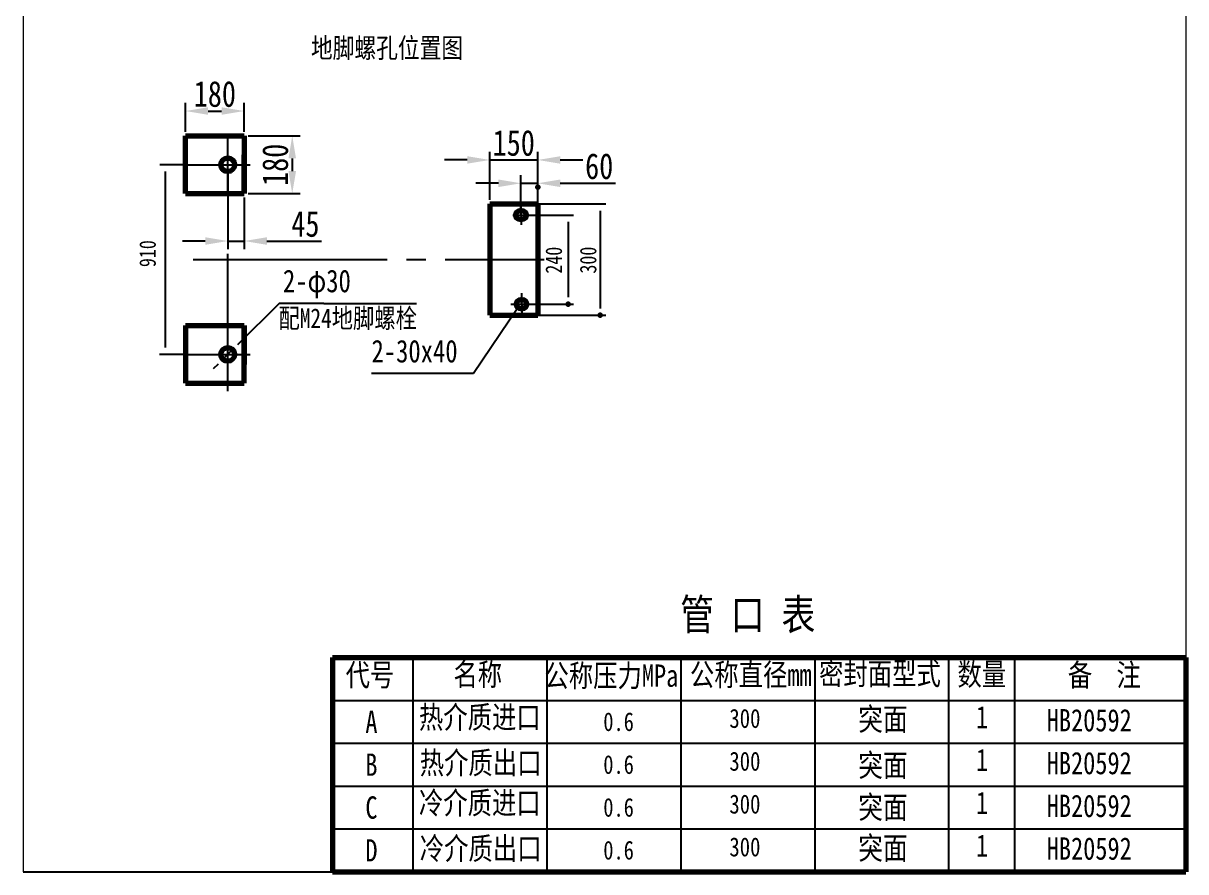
# Model space of a CAD drawing. Header units: millimetres. Extents: x -1351 to 1275, y 768 to 1047.
# Drawn here: x -1120.4 to -940.4, y 775.6 to 907.1 of the extents above; entities that cross this region are included whole.
import ezdxf

# ---------------------------------------------------------------- set-up
doc = ezdxf.new("R2010")
doc.units = ezdxf.units.MM
doc.linetypes.add('EB_DASHDOT', pattern=[39, 30, -3, 3, -3])
doc.layers.get('0').update_dxf_attribs({"lineweight": 0})
for name, color, linetype, lineweight in [('CAXA0', 7, 'Continuous', 70), ('CAXA1', 1, 'EB_DASHDOT', 25), ('CAXA4', 3, 'Continuous', 25)]:
    doc.layers.add(name, color=color, linetype=linetype, lineweight=lineweight)
doc.styles.add('HZTXT', font='TXT.SHX', dxfattribs={"width": 0.8, "bigfont": 'HZTXT.SHX'})
doc.dimstyles.get("Standard").update_dxf_attribs({"dimtxt": 4, "dimasz": 3.5, "dimexe": 1.25, "dimexo": 0.625, "dimtad": 1, "dimdec": 4, "dimdsep": 46, "dimtxsty": 'HZTXT', "dimcen": 0, "dimclrd": 256, "dimclre": 256, "dimclrt": 256, "dimadec": 0, "dimazin": 0, "dimtfac": 1, "dimtdec": 4, "dimtmove": 0, "dimatfit": 3, "dimfxl": 0, "dimtolj": 1, "dimtzin": 0, "dimarcsym": 0})

# ---------------------------------------------------------------- blocks, each defined once
blk = doc.blocks.new('*D21')
at = {"lineweight": -2}
for p, q in [((-1088.69, 884.51), (-1088.69, 872.07)), ((-1086.14, 880.04), (-1086.14, 872.07)), ((-1092.19, 873.32), (-1095.69, 873.32)), ((-1088.69, 873.32), (-1086.14, 873.32)), ((-1082.64, 873.32), (-1074.2, 873.32))]:
    blk.add_line(p, q, dxfattribs=at)
for points in [[(-1092.19, 873.91), (-1092.19, 872.74), (-1088.69, 873.32)], [(-1082.64, 873.91), (-1082.64, 872.74), (-1086.14, 873.32)]]:
    blk.add_solid(points)
at = {"layer": 'Defpoints', "color": 0}
for p in [(-1088.69, 885.13), (-1086.14, 880.66), (-1086.14, 873.32)]:
    blk.add_point(p, dxfattribs=at)
at = {"insert": (-1076.67, 875.95), "char_height": 4, "attachment_point": 5, "style": 'HZTXT'}
blk.add_mtext('\\A1;\\fFangSong_GB2312;45', dxfattribs=at)
blk = doc.blocks.new('*D22')
at = {"lineweight": -2}
for p, q in [((-1085.51, 889.61), (-1077.46, 889.61)), ((-1078.71, 886.11), (-1078.71, 884.16)), ((-1085.51, 880.66), (-1077.46, 880.66))]:
    blk.add_line(p, q, dxfattribs=at)
for points in [[(-1079.29, 886.11), (-1078.12, 886.11), (-1078.71, 889.61)], [(-1079.29, 884.16), (-1078.12, 884.16), (-1078.71, 880.66)]]:
    blk.add_solid(points)
at = {"layer": 'Defpoints', "color": 0}
for p in [(-1086.14, 889.61), (-1086.14, 880.66), (-1078.71, 880.66)]:
    blk.add_point(p, dxfattribs=at)
at = {"insert": (-1081.33, 885.13), "char_height": 4, "attachment_point": 5, "rotation": 90, "style": 'HZTXT'}
blk.add_mtext('\\A1;\\fFangSong_GB2312;180', dxfattribs=at)
blk = doc.blocks.new('*D23')
at = {"lineweight": -2}
for p, q in [((-1051.62, 885.88), (-1055.12, 885.88)), ((-1048.12, 879.69), (-1048.12, 887.13)), ((-1048.12, 885.88), (-1040.7, 885.88)), ((-1040.7, 879.69), (-1040.7, 887.13)), ((-1037.2, 885.88), (-1033.7, 885.88))]:
    blk.add_line(p, q, dxfattribs=at)
for points in [[(-1051.62, 886.46), (-1051.62, 885.3), (-1048.12, 885.88)], [(-1037.2, 886.46), (-1037.2, 885.3), (-1040.7, 885.88)]]:
    blk.add_solid(points)
at = {"layer": 'Defpoints', "color": 0}
for p in [(-1040.7, 885.88), (-1048.12, 879.07), (-1040.7, 879.07)]:
    blk.add_point(p, dxfattribs=at)
at = {"insert": (-1044.41, 888.5), "char_height": 4, "attachment_point": 5, "style": 'HZTXT'}
blk.add_mtext('\\A1;\\fFangSong_GB2312;150', dxfattribs=at)
blk = doc.blocks.new('*D24')
at = {"lineweight": -2}
for p, q in [((-1046.79, 882.27), (-1050.29, 882.27)), ((-1043.29, 877.97), (-1043.29, 883.52)), ((-1043.29, 882.27), (-1040.7, 882.27)), ((-1040.7, 879.69), (-1040.7, 883.52)), ((-1037.2, 882.27), (-1028.67, 882.27))]:
    blk.add_line(p, q, dxfattribs=at)
for points in [[(-1046.79, 882.85), (-1046.79, 881.68), (-1043.29, 882.27)], [(-1037.2, 882.85), (-1037.2, 881.68), (-1040.7, 882.27)]]:
    blk.add_solid(points)
at = {"layer": 'Defpoints', "color": 0}
for p in [(-1040.7, 882.27), (-1040.7, 879.07), (-1043.29, 877.34)]:
    blk.add_point(p, dxfattribs=at)
at = {"insert": (-1031.18, 884.89), "char_height": 4, "attachment_point": 5, "style": 'HZTXT'}
blk.add_mtext('\\A1;\\fFangSong_GB2312;60', dxfattribs=at)
blk = doc.blocks.new('*D25')
at = {"lineweight": -2}
for p, q in [((-1095.24, 890.23), (-1095.24, 894.71)), ((-1086.14, 890.23), (-1086.14, 894.71)), ((-1091.74, 893.46), (-1089.64, 893.46))]:
    blk.add_line(p, q, dxfattribs=at)
for points in [[(-1091.74, 894.04), (-1091.74, 892.88), (-1095.24, 893.46)], [(-1089.64, 894.04), (-1089.64, 892.88), (-1086.14, 893.46)]]:
    blk.add_solid(points)
at = {"layer": 'Defpoints', "color": 0}
for p in [(-1086.14, 893.46), (-1095.24, 889.61), (-1086.14, 889.61)]:
    blk.add_point(p, dxfattribs=at)
at = {"insert": (-1090.69, 896.08), "char_height": 4, "attachment_point": 5, "style": 'HZTXT'}
blk.add_mtext('\\A1;\\fFangSong_GB2312;180', dxfattribs=at)

msp = doc.modelspace()

# ---------------------------------------------------------------- linework, layer by layer
at = {"color": 7}
for p, q in [((-1120.35817, 1046.60882), (-1120.35817, 775.60882)), ((-940.35817, 1046.60882), (-940.35817, 775.60882))]:
    msp.add_line(p, q, dxfattribs=at)
at = {"layer": 'CAXA0', "color": 0, "linetype": 'Continuous', "lineweight": 70}
for p, q in [((-1095.24202, 889.60514), (-1086.13716, 889.60514)), ((-1095.24202, 880.66377), (-1095.24202, 889.60514)), ((-1086.13716, 889.60514), (-1086.13716, 880.66377)), ((-1086.13716, 880.66377), (-1086.13716, 886.68323)), ((-1095.24202, 880.66377), (-1086.13716, 880.66377)), ((-1048.12276, 879.0671), (-1048.12276, 861.82304)), ((-1048.12276, 879.0671), (-1040.70398, 879.0671)), ((-1040.70398, 879.0671), (-1040.70398, 861.82304)), ((-1040.70398, 879.0671), (-1040.70398, 861.82304)), ((-1043.45962, 877.99797), (-1043.11474, 877.99797)), ((-1043.45962, 876.68742), (-1043.11474, 876.68742)), ((-1043.36258, 864.20272), (-1043.0177, 864.20272)), ((-1043.36258, 862.89218), (-1043.0177, 862.89218)), ((-1048.12276, 861.82304), (-1040.70398, 861.82304)), ((-1095.24202, 860.22637), (-1086.13716, 860.22637)), ((-1095.24202, 860.22637), (-1095.24202, 851.28501)), ((-1086.13716, 860.22637), (-1086.13716, 854.20692)), ((-1086.13716, 851.28501), (-1086.13716, 860.22637)), ((-1095.24202, 851.28501), (-1086.13716, 851.28501)), ((-1072.46497, 808.78642), (-940.35817, 808.78642)), ((-1072.46497, 808.78642), (-1072.46497, 775.60882)), ((-940.35817, 808.78642), (-940.35817, 775.60882)), ((-1072.46497, 775.60882), (-940.35817, 775.60882))]:
    msp.add_line(p, q, dxfattribs=at)
for centre in [(-1088.69184, 885.13446), (-1088.69184, 855.75569)]:
    msp.add_circle(centre, 1.06445, dxfattribs=at)
for centre, start, end in [((-1043.45962, 877.3427), 90, 270), ((-1043.11474, 877.3427), 270, 90), ((-1043.36258, 863.54745), 90, 270), ((-1043.0177, 863.54745), 270, 90)]:
    msp.add_arc(centre, 0.65527, start, end, dxfattribs=at)
at = {"layer": 'CAXA1', "color": 0, "linetype": 'EB_DASHDOT', "lineweight": 25}
for p, q in [((-1088.69184, 880.9076), (-1088.69184, 889.36131)), ((-1095.54489, 885.13446), (-1085.21295, 885.13446)), ((-1043.29605, 878.60306), (-1043.27669, 875.85064)), ((-1044.54615, 877.3427), (-1041.35018, 877.3427)), ((-1088.69184, 850.05776), (-1088.69184, 871.31442)), ((-1094.02686, 870.44507), (-1039.70827, 870.44507)), ((-1043.20214, 865.2535), (-1043.17801, 861.82304)), ((-1044.84945, 863.54745), (-1041.4649, 863.54745)), ((-1095.54489, 855.75569), (-1085.21295, 855.75569))]:
    msp.add_line(p, q, dxfattribs=at)
at = {"layer": 'CAXA4', "color": 0, "linetype": 'Continuous', "lineweight": 25}
for p, q in [((-1095.24202, 885.13446), (-1099.18496, 885.13446)), ((-1098.35533, 856.82014), (-1098.35533, 884.07001)), ((-1040.70398, 879.0671), (-1040.70398, 882.50946)), ((-1040.70398, 879.0671), (-1030.17541, 879.0671)), ((-1043.20452, 877.3427), (-1035.13463, 877.3427)), ((-1031.02696, 878.00265), (-1031.02696, 862.88749)), ((-1035.98619, 876.27825), (-1035.98619, 864.6119)), ((-1080.7416, 863.6451), (-1087.18071, 857.25526)), ((-1073.80452, 863.6451), (-1080.7416, 863.6451)), ((-1073.80452, 863.6451), (-1059.45324, 863.6451)), ((-1050.66299, 852.83869), (-1043.78449, 863.04607)), ((-1043.31925, 863.54745), (-1035.13463, 863.54745)), ((-1042.33044, 861.82304), (-1030.17541, 861.82304)), ((-1095.24202, 855.75569), (-1099.23725, 855.75569)), ((-1089.4474, 855.00591), (-1087.93627, 856.50547)), ((-1090.20296, 854.25613), (-1090.95852, 853.50634)), ((-1066.44221, 852.83869), (-1050.66299, 852.83869)), ((-1060.02337, 808.78642), (-1060.02337, 775.60882)), ((-1039.28737, 808.78642), (-1039.28737, 775.60882)), ((-1018.55137, 808.78642), (-1018.55137, 775.60882)), ((-997.81537, 808.78642), (-997.81537, 775.60882)), ((-977.07937, 808.78642), (-977.07937, 775.60882)), ((-966.884, 808.8146), (-966.884, 775.637)), ((-1072.46497, 802.1509), (-940.35817, 802.1509)), ((-1072.46497, 795.51538), (-940.35817, 795.51538)), ((-1072.46497, 788.87986), (-940.35817, 788.87986)), ((-1072.46497, 782.24434), (-940.35817, 782.24434)), ((-1120.35817, 775.60882), (-940.35817, 775.60882))]:
    msp.add_line(p, q, dxfattribs=at)
at = {"layer": 'CAXA4', "color": 0, "linetype": 'Continuous', "lineweight": 70}
for p in [(-1040.70398, 881.6579), (-1035.98619, 863.54745), (-1031.02696, 861.82304), (-1087.93627, 856.50547)]:
    msp.add_point(p, dxfattribs=at)

# ---------------------------------------------------------------- texts
at = {"layer": 'CAXA4', "color": 0, "linetype": 'Continuous', "lineweight": 25, "attachment_point": 1, "style": 'HZTXT'}
for s, insert, char_height in [('\\fFangSong_GB2312|b0|i0|p34;地脚螺孔位置图', (-1075.81179, 904.77687), 3.08448), ('\\fFangSong_GB2312|b0|i0|p34;2-φ30', (-1080.14847, 868.88851), 3.5), ('\\fFangSong_GB2312|b0|i0|p34;配M24地脚螺栓', (-1080.8343, 862.88165), 3.024), ('\\fFangSong_GB2312|b0|i0|p34;2-30x40', (-1066.43782, 858.01451), 3.5), ('{\\fFangSong_GB2312|b0|i0|c134|p34; 管 口 表}', (-1021.26223, 817.8615), 4.8), ('\\fFangSong_GB2312|b0|i0|p34;代号', (-1070.44693, 807.82618), 3.456), ('\\fFangSong_GB2312|b0|i0|p34;名称', (-1053.74899, 807.90666), 3.456), ('\\fFangSong_GB2312|b0|i0|p34;公称压力MPa', (-1039.65575, 807.72043), 3.456), ('\\fFangSong_GB2312|b0|i0|p34;公称直径mm', (-1017.1284, 807.86547), 3.456), ('\\fFangSong_GB2312|b0|i0|p34;密封面型式', (-997.13906, 808.0318), 3.456), ('\\fFangSong_GB2312|b0|i0|p34;数量', (-975.70931, 807.93544), 3.456), ('{\\fFangSong_GB2312|b0|i0|c134|p34; 备  注}', (-960.49585, 807.81954), 3.456), ('\\fFangSong_GB2312|b0|i0|p34;热介质进口', (-1059.09475, 801.28019), 3.456), ('\\fFangSong_GB2312|b0|i0|p34;突面', (-991.07645, 801.00572), 3.51), ('\\fFangSong_GB2312|b0|i0|p34;1', (-972.84454, 801.29844), 3.456), ('\\fFangSong_GB2312|b0|i0|p34;A', (-1067.38519, 800.5617), 3.456), ('{\\fFangSong_GB2312|b0|i0|c134|p34;0.6}', (-1030.54577, 800.31203), 2.90304), ('\\fFangSong_GB2312|b0|i0|p34;300', (-1011.02589, 800.84482), 2.9484), ('{\\fSimSun|b0|i0|c134|p2; HB20592}', (-963.76354, 800.81349), 3.456), ('\\fFangSong_GB2312|b0|i0|p34;B', (-1067.38519, 793.92618), 3.456), ('\\fFangSong_GB2312|b0|i0|p34;热介质出口', (-1058.96457, 794.21736), 3.456), ('\\fFangSong_GB2312|b0|i0|p34;300', (-1011.02589, 794.2093), 2.9484), ('\\fFangSong_GB2312|b0|i0|p34;突面', (-991.07645, 793.86089), 3.51), ('\\fFangSong_GB2312|b0|i0|p34;1', (-972.84454, 794.66292), 3.456), ('{\\fSimSun|b0|i0|c134|p2; HB20592}', (-963.76354, 794.17797), 3.456), ('{\\fFangSong_GB2312|b0|i0|c134|p34;0.6}', (-1030.54577, 793.67651), 2.90304), ('\\fFangSong_GB2312|b0|i0|p34;冷介质进口', (-1059.09475, 788.00915), 3.456), ('\\fFangSong_GB2312|b0|i0|p34;C', (-1067.38519, 787.29066), 3.456), ('{\\fFangSong_GB2312|b0|i0|c134|p34;0.6}', (-1030.54577, 787.04099), 2.90304), ('\\fFangSong_GB2312|b0|i0|p34;300', (-1011.02589, 787.57378), 2.9484), ('\\fFangSong_GB2312|b0|i0|p34;突面', (-991.07645, 787.36272), 3.51), ('\\fFangSong_GB2312|b0|i0|p34;1', (-972.84454, 788.0274), 3.456), ('{\\fSimSun|b0|i0|c134|p2; HB20592}', (-963.76354, 787.54245), 3.456), ('\\fFangSong_GB2312|b0|i0|p34;冷介质出口', (-1058.96457, 780.94632), 3.456), ('\\fFangSong_GB2312|b0|i0|p34;突面', (-991.07645, 781.03663), 3.51), ('\\fFangSong_GB2312|b0|i0|p34;1', (-972.84454, 781.39188), 3.456), ('\\fFangSong_GB2312|b0|i0|p34;D', (-1067.38519, 780.65514), 3.456), ('{\\fFangSong_GB2312|b0|i0|c134|p34;0.6}', (-1030.54577, 780.40547), 2.90304), ('\\fFangSong_GB2312|b0|i0|p34;300', (-1011.02589, 780.93826), 2.9484), ('{\\fSimSun|b0|i0|c134|p2; HB20592}', (-963.76354, 780.9351), 3.456)]:
    msp.add_mtext(s, dxfattribs=dict(at, insert=insert, char_height=char_height))
at = {"layer": 'CAXA4', "color": 0, "linetype": 'Continuous', "lineweight": 25, "char_height": 2.5546752, "attachment_point": 1, "rotation": 90, "style": 'HZTXT'}
for s, insert in [('\\fFangSong_GB2312|b0|i0|p34;910', (-1102.39277, 869.28109)), ('\\fFangSong_GB2312|b0|i0|p34;240', (-1039.4943, 868.26588)), ('\\fFangSong_GB2312|b0|i0|p34;300', (-1034.17405, 868.27846))]:
    msp.add_mtext(s, dxfattribs=dict(at, insert=insert))

# ---------------------------------------------------------------- dimensions: what is measured, and where the dimension line sits
at = {"color": 0}
for base, p1, p2, text, picture, middle in [((-1086.13716, 893.45998), (-1095.24202, 889.60514), (-1086.13716, 889.60514), '\\fFangSong_GB2312;180', '*D25', (-1090.68959, 896.08498)), ((-1040.70398, 885.8796), (-1048.12276, 879.0671), (-1040.70398, 879.0671), '\\fFangSong_GB2312;150', '*D23', (-1044.41337, 888.5046)), ((-1040.70398, 882.26646), (-1043.28718, 877.3427), (-1040.70398, 879.0671), '\\fFangSong_GB2312;60', '*D24', (-1031.18493, 884.89146)), ((-1086.13716, 873.32442), (-1088.69184, 885.13446), (-1086.13716, 880.66377), '\\fFangSong_GB2312;45', '*D21', (-1076.67, 875.94942))]:
    dim = msp.add_linear_dim(base=base, p1=p1, p2=p2, text=text, dimstyle='Standard', dxfattribs=at)
    dim.commit()
    dim.dimension.update_dxf_attribs({"geometry": picture, "text_midpoint": middle})
dim = msp.add_linear_dim(base=(-1078.70699, 880.66377), p1=(-1086.13716, 889.60514), p2=(-1086.13716, 880.66377), angle=90, text='\\fFangSong_GB2312;180', dimstyle='Standard', dxfattribs=at)
dim.commit()
dim.dimension.update_dxf_attribs({"geometry": '*D22', "text_midpoint": (-1081.33199, 885.13446)})

doc.saveas('drawing.dxf')
